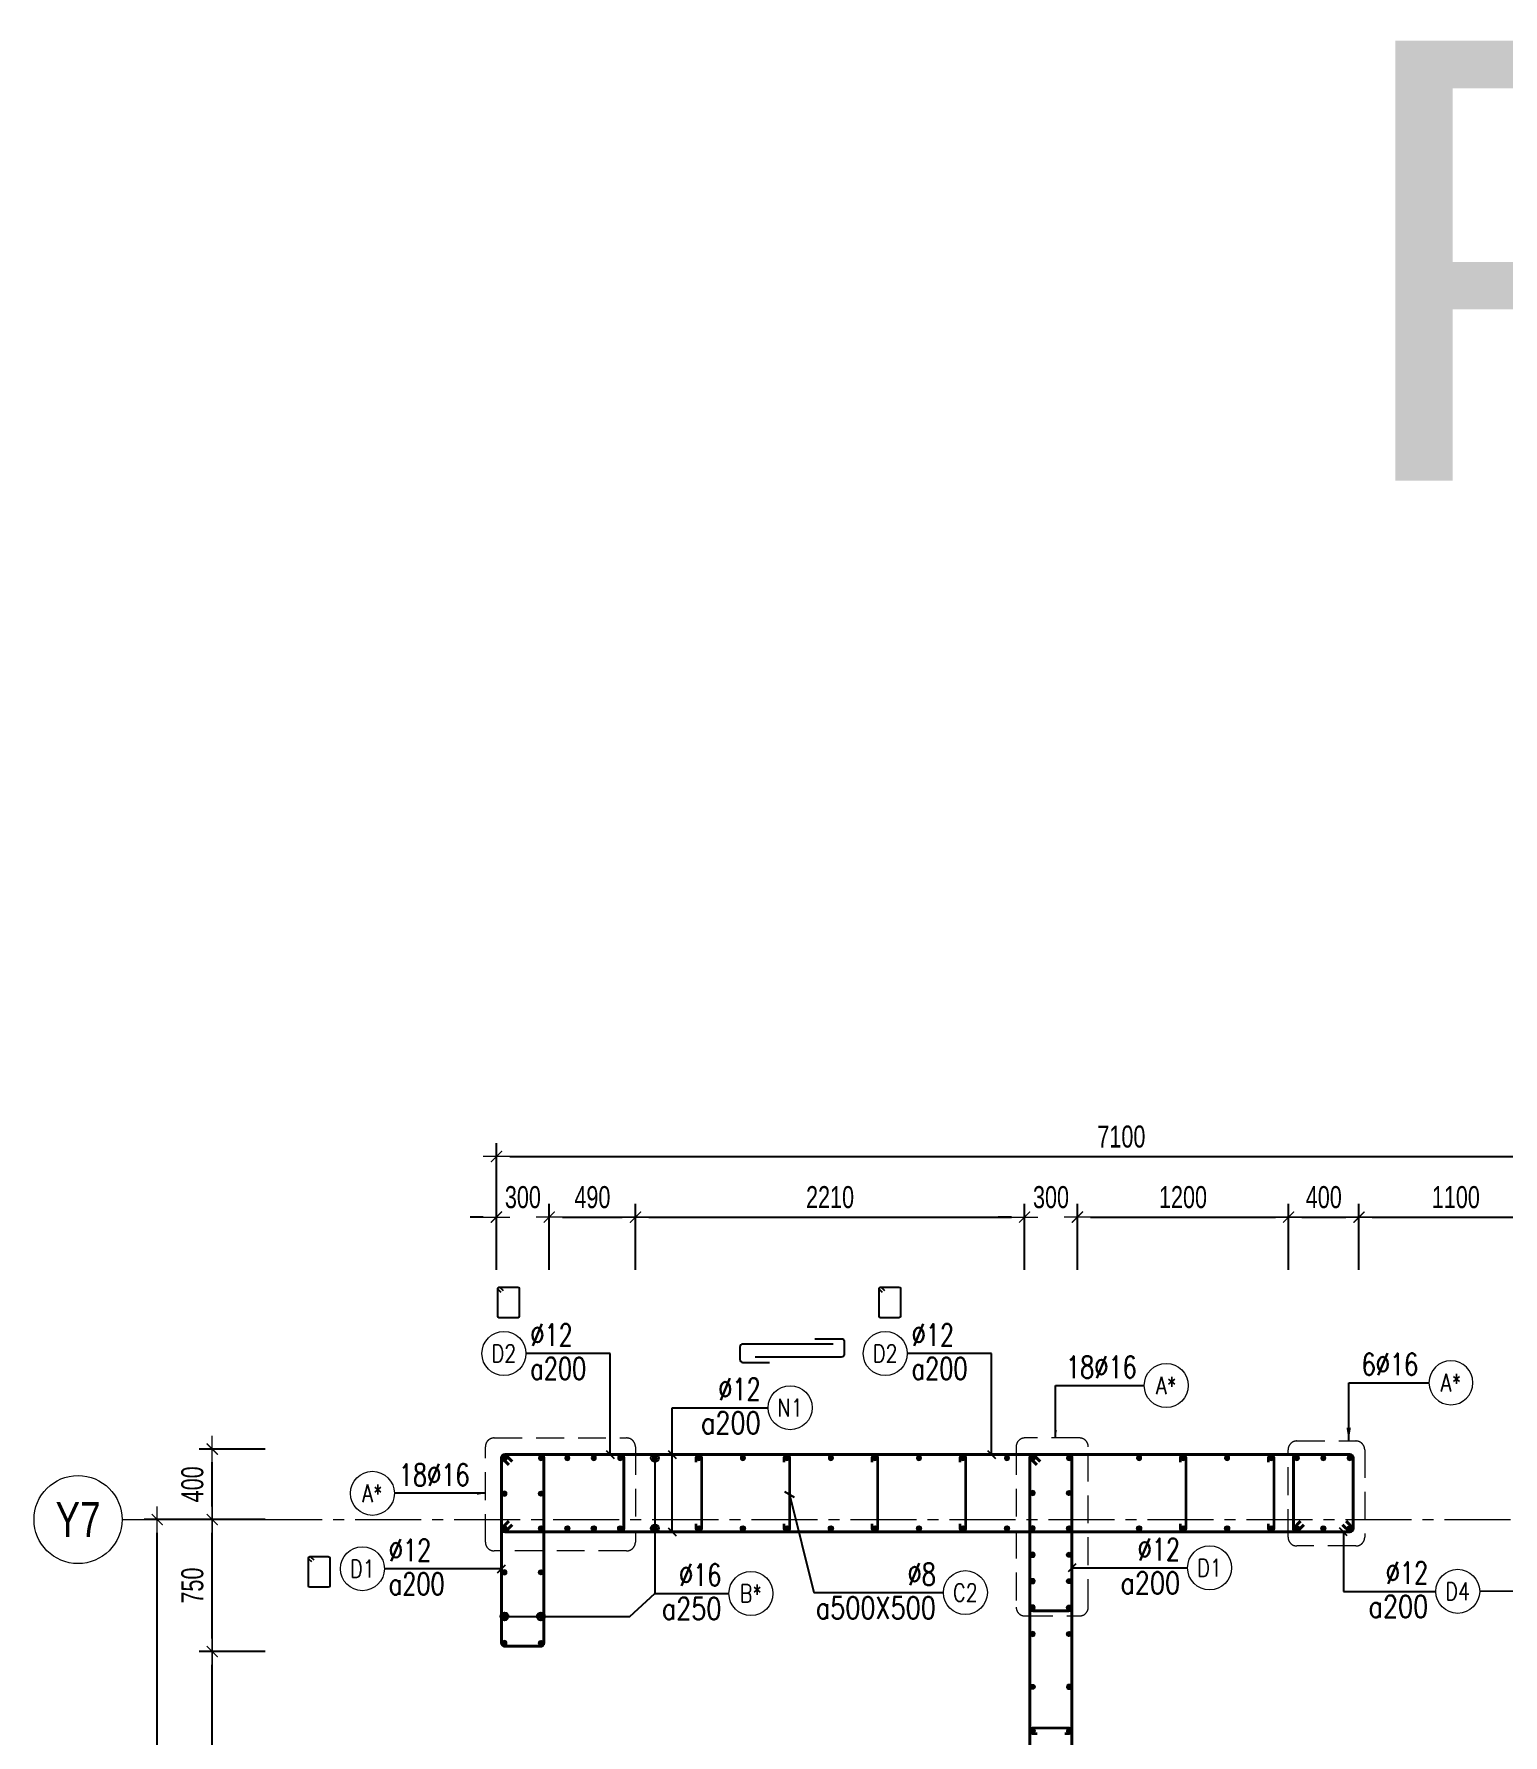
# Model space of a CAD drawing. Header units: millimetres. Extents: x 738475 to 1279438, y -34239 to 156422.
# Drawn here: x 1150416 to 1158761, y 108375 to 118035 of the extents above; entities that cross this region are included whole.
import ezdxf
from ezdxf.enums import TextEntityAlignment as Align

# ---------------------------------------------------------------- set-up
doc = ezdxf.new("R2010")
doc.units = ezdxf.units.MM
doc.header["$MEASUREMENT"] = 0
doc.linetypes.add('HIDDEN2', pattern=[4.7625, 3.175, -1.5875])
doc.linetypes.add('OF_Grid_1$0$CENTER2', pattern=[1.125, 0.75, -0.125, 0.125, -0.125])
doc.layers.get('0').update_dxf_attribs({"lineweight": 20})
doc.layers.get('Defpoints').update_dxf_attribs({"color": 151, "lineweight": 9})
for name, color, linetype, lineweight in [('KC-LEADER', 153, 'Continuous', 18), ('KC-THEP', 6, 'Continuous', 40), ('NDC_S_DIM', 1, 'Continuous', 15), ('NDC_S_ENG TEXT', 2, 'Continuous', 20), ('NDC_S_HIDDEN', 8, 'HIDDEN2', 13), ('NDC_S_LEADER', 1, 'Continuous', 15), ('NDC_S_REBAR', 4, 'Continuous', 35), ('NDC_S_STIRRUP', 4, 'Continuous', 40), ('NDC_S_VN TEXT', 7, 'Continuous', 20), ('NDC_S_WALL', 6, 'Continuous', 35), ('OF_Grid_1$0$NDC_S_AXIS', 5, 'OF_Grid_1$0$CENTER2', 13), ('OF_Grid_1$0$NDC_S_SYMBOL', 1, 'Continuous', 15), ('OF_Grid_1$0$NDC_S_TEXT SYMBOL', 7, 'Continuous', 20)]:
    doc.layers.add(name, color=color, linetype=linetype, lineweight=lineweight)
doc.layers.add('Ligature', color=1, linetype='Continuous')
doc.styles.add('NDC_ARIAL', font='arial.ttf', dxfattribs={"width": 0.85})
doc.styles.add('NDC_DIM', font='', dxfattribs={"width": 0.75})
doc.styles.add('NDC_EN TXT', font='romans.shx', dxfattribs={"width": 0.8})
doc.styles.add('OF_Grid_1$0$NDC_ANNO', font='', dxfattribs={"width": 0.8})
doc.styles.get("Standard").update_dxf_attribs({"font": 'arial.ttf'})
doc.styles.get('NDC_DIM').set_extended_font_data('Dotum')
doc.styles.get('OF_Grid_1$0$NDC_ANNO').set_extended_font_data('Dotum')
doc.dimstyles.new('NDC_1-50', dxfattribs={"dimscale": 50, "dimtxt": 2.5, "dimasz": 1, "dimexe": 1.5, "dimexo": 0, "dimgap": 0.8, "dimtad": 1, "dimdec": 0, "dimdsep": 46, "dimtxsty": 'NDC_ARIAL', "dimblk": 'DIMMARK', "dimcen": 49999.938995, "dimdle": 1.5, "dimclrd": 1, "dimclre": 1, "dimclrt": 3, "dimadec": 0, "dimazin": 0, "dimtfac": 1, "dimtdec": 0, "dimtix": 1, "dimtmove": 2, "dimatfit": 3, "dimfxl": 1, "dimarcsym": 0})
doc.dimstyles.new('NDC_dim_30', dxfattribs={"dimscale": 30, "dimtxt": 2.5, "dimasz": 1.5, "dimexe": 1.5, "dimexo": 2.5, "dimgap": 1, "dimtad": 1, "dimdec": 0, "dimzin": 0, "dimdsep": 46, "dimtxsty": 'NDC_DIM', "dimblk": 'DIMMARK', "dimcen": 0.09, "dimdle": 1.2, "dimclrd": 1, "dimclre": 1, "dimclrt": 3, "dimadec": 0, "dimazin": 0, "dimtfac": 1, "dimtdec": 0, "dimtix": 1, "dimtofl": 0, "dimtmove": 0, "dimatfit": 3, "dimfxl": 6, "dimfxlon": 1, "dimtolj": 1, "dimtzin": 0, "dimarcsym": 0})
doc.dimstyles.new('NDC_dim_50', dxfattribs={"dimscale": 50, "dimtxt": 2.5, "dimasz": 1.5, "dimexe": 1.5, "dimexo": 2.5, "dimgap": 1, "dimtad": 1, "dimdec": 0, "dimzin": 0, "dimdsep": 46, "dimtxsty": 'NDC_DIM', "dimblk": 'DIMMARK', "dimcen": 0.09, "dimdle": 1.2, "dimclrd": 1, "dimclre": 1, "dimclrt": 3, "dimadec": 0, "dimazin": 0, "dimtfac": 1, "dimtdec": 0, "dimtix": 1, "dimtofl": 0, "dimtmove": 0, "dimatfit": 3, "dimfxl": 6, "dimfxlon": 1, "dimtolj": 1, "dimtzin": 0, "dimarcsym": 0})

# ---------------------------------------------------------------- blocks, each defined once
blk = doc.blocks.new('THEP')
at = {"layer": 'KC-LEADER', "color": 6}
blk.add_circle((0, 0), 14, dxfattribs=at)
at = {"layer": 'KC-THEP'}
for p, q in [((-14, 0), (14, 0)), ((9.9, 9.9), (-9.9, -9.9)), ((-9.9, 9.9), (9.9, -9.9)), ((0, 14), (0, -14))]:
    blk.add_line(p, q, dxfattribs=at)
blk = doc.blocks.new('DIMMARK')
at = {"layer": 'NDC_S_DIM', "color": 1}
blk.add_line((-1.5, 0), (1, 0), dxfattribs=at)
at = {"layer": 'NDC_S_DIM', "color": 2, "const_width": 0.1}
blk.add_lwpolyline([(-0.42, -0.42), (0.42, 0.42)], dxfattribs=at)
blk = doc.blocks.new('*U9')
blk.add_circle((2.5, 0), 2.5)
at = {"layer": 'NDC_S_VN TEXT', "color": 3, "style": 'NDC_EN TXT', "width": 0.75}
blk.add_attdef('DK2', text='', height=2.5, dxfattribs=at).set_placement((-0.85, 0.85), align=Align.RIGHT)
at = {"layer": 'NDC_S_VN TEXT', "color": 7, "style": 'NDC_EN TXT', "width": 0.8}
blk.add_attdef('SH3', text='', height=2, dxfattribs=at).set_placement((2.5, 0), align=Align.MIDDLE)
blk = doc.blocks.new('*U10')
blk.add_circle((2.5, 0), 2.5)
at = {"layer": 'NDC_S_VN TEXT', "color": 3, "style": 'NDC_EN TXT'}
for tag, width, p in [('DK2', 0.75, (-0.85, 0.85)), ('KC2', 0.8, (-0.85, -2.97))]:
    blk.add_attdef(tag, text='', height=2.5, dxfattribs=dict(at, width=width)).set_placement(p, align=Align.RIGHT)
at = {"layer": 'NDC_S_VN TEXT', "color": 7, "style": 'NDC_EN TXT', "width": 0.8}
blk.add_attdef('SH3', text='', height=2, dxfattribs=at).set_placement((2.5, 0), align=Align.MIDDLE)
blk = doc.blocks.new('*U11')
blk.add_circle((-2.5, 0), 2.5)
at = {"layer": 'NDC_S_VN TEXT', "color": 3, "style": 'NDC_EN TXT', "width": 0.75}
for tag, p in [('DK1', (0.5, 0.85)), ('KC1', (0.5, -2.97))]:
    blk.add_attdef(tag, p, '', height=2.5, dxfattribs=at)
at = {"layer": 'NDC_S_VN TEXT', "color": 7, "style": 'NDC_EN TXT', "width": 0.8}
blk.add_attdef('SH2', text='', height=2, dxfattribs=at).set_placement((-2.5, 0), align=Align.MIDDLE)
blk = doc.blocks.new('*U13')
blk.add_circle((-2.5, 0), 2.5)
at = {"layer": 'NDC_S_VN TEXT', "color": 3, "style": 'NDC_EN TXT', "width": 0.75}
blk.add_attdef('DK1', (0.5, 0.85), '', height=2.5, dxfattribs=at)
at = {"layer": 'NDC_S_VN TEXT', "color": 7, "style": 'NDC_EN TXT', "width": 0.8}
blk.add_attdef('SH2', text='', height=2, dxfattribs=at).set_placement((-2.5, 0), align=Align.MIDDLE)
blk = doc.blocks.new('*D390')
at = {"layer": 'Defpoints', "color": 0, "ltscale": 200, "transparency": 16777216}
for p in [(1153343.1, 111316.1), (1153043.1, 109998.4), (1153343.1, 109498.4)]:
    blk.add_point(p, dxfattribs=at)
at = {"layer": 'NDC_S_DIM', "color": 1, "lineweight": -2, "ltscale": 200, "transparency": 16777216}
for p, q in [((1153043.1, 111016.1), (1153043.1, 111391.1)), ((1153343.1, 111016.1), (1153343.1, 111391.1)), ((1152968.1, 111316.1), (1152893.1, 111316.1)), ((1153418.1, 111316.1), (1153493.1, 111316.1))]:
    blk.add_line(p, q, dxfattribs=at)
at = {"layer": 'NDC_S_DIM', "color": 1, "lineweight": -2, "ltscale": 200, "transparency": 16777216, "xscale": 75, "yscale": 75, "zscale": 75}
blk.add_blockref('DIMMARK', (1153043.1, 111316.1), dxfattribs=at)
at = {"layer": 'NDC_S_DIM', "color": 1, "lineweight": -2, "ltscale": 200, "transparency": 16777216, "xscale": 75, "yscale": 75, "zscale": 75, "rotation": 180}
blk.add_blockref('DIMMARK', (1153343.1, 111316.1), dxfattribs=at)
at = {"layer": 'NDC_S_DIM', "color": 3, "ltscale": 200, "transparency": 16777216, "insert": (1153193.1, 111428.7), "char_height": 125, "attachment_point": 5, "style": 'NDC_DIM'}
blk.add_mtext('\\A1;300', dxfattribs=at)
blk = doc.blocks.new('*D391')
at = {"layer": 'Defpoints', "color": 0, "ltscale": 200, "transparency": 16777216}
for p in [(1153832.9, 111316.1), (1153343.1, 109498.4), (1153832.9, 109312.2)]:
    blk.add_point(p, dxfattribs=at)
at = {"layer": 'NDC_S_DIM', "color": 1, "lineweight": -2, "ltscale": 200, "transparency": 16777216}
for p, q in [((1153343.1, 111016.1), (1153343.1, 111391.1)), ((1153832.9, 111016.1), (1153832.9, 111391.1)), ((1153418.1, 111316.1), (1153757.9, 111316.1))]:
    blk.add_line(p, q, dxfattribs=at)
at = {"layer": 'NDC_S_DIM', "color": 1, "lineweight": -2, "ltscale": 200, "transparency": 16777216, "xscale": 75, "yscale": 75, "zscale": 75, "rotation": 180}
blk.add_blockref('DIMMARK', (1153343.1, 111316.1), dxfattribs=at)
at = {"layer": 'NDC_S_DIM', "color": 1, "lineweight": -2, "ltscale": 200, "transparency": 16777216, "xscale": 75, "yscale": 75, "zscale": 75}
blk.add_blockref('DIMMARK', (1153832.9, 111316.1), dxfattribs=at)
at = {"layer": 'NDC_S_DIM', "color": 3, "ltscale": 200, "transparency": 16777216, "insert": (1153588, 111428.7), "char_height": 125, "attachment_point": 5, "style": 'NDC_DIM'}
blk.add_mtext('\\A1;490', dxfattribs=at)
blk = doc.blocks.new('*D392')
at = {"layer": 'Defpoints', "color": 0, "ltscale": 200, "transparency": 16777216}
for p in [(1156043.1, 111316.1), (1156043.1, 109498.4), (1153832.9, 109312.2)]:
    blk.add_point(p, dxfattribs=at)
at = {"layer": 'NDC_S_DIM', "color": 1, "lineweight": -2, "ltscale": 200, "transparency": 16777216}
for p, q in [((1153832.9, 111016.1), (1153832.9, 111391.1)), ((1156043.1, 111016.1), (1156043.1, 111391.1)), ((1153907.9, 111316.1), (1155968.1, 111316.1))]:
    blk.add_line(p, q, dxfattribs=at)
at = {"layer": 'NDC_S_DIM', "color": 1, "lineweight": -2, "ltscale": 200, "transparency": 16777216, "xscale": 75, "yscale": 75, "zscale": 75, "rotation": 180}
blk.add_blockref('DIMMARK', (1153832.9, 111316.1), dxfattribs=at)
at = {"layer": 'NDC_S_DIM', "color": 1, "lineweight": -2, "ltscale": 200, "transparency": 16777216, "xscale": 75, "yscale": 75, "zscale": 75}
blk.add_blockref('DIMMARK', (1156043.1, 111316.1), dxfattribs=at)
at = {"layer": 'NDC_S_DIM', "color": 3, "ltscale": 200, "transparency": 16777216, "insert": (1154938, 111428.7), "char_height": 125, "attachment_point": 5, "style": 'NDC_DIM'}
blk.add_mtext('\\A1;2210', dxfattribs=at)
blk = doc.blocks.new('*D393')
at = {"layer": 'Defpoints', "color": 0, "ltscale": 200, "transparency": 16777216}
for p in [(1156343.1, 111316.1), (1156043.1, 109498.4), (1156343.1, 109498.4)]:
    blk.add_point(p, dxfattribs=at)
at = {"layer": 'NDC_S_DIM', "color": 1, "lineweight": -2, "ltscale": 200, "transparency": 16777216}
for p, q in [((1156043.1, 111016.1), (1156043.1, 111391.1)), ((1156343.1, 111016.1), (1156343.1, 111391.1)), ((1155968.1, 111316.1), (1155893.1, 111316.1)), ((1156418.1, 111316.1), (1156493.1, 111316.1))]:
    blk.add_line(p, q, dxfattribs=at)
at = {"layer": 'NDC_S_DIM', "color": 1, "lineweight": -2, "ltscale": 200, "transparency": 16777216, "xscale": 75, "yscale": 75, "zscale": 75}
blk.add_blockref('DIMMARK', (1156043.1, 111316.1), dxfattribs=at)
at = {"layer": 'NDC_S_DIM', "color": 1, "lineweight": -2, "ltscale": 200, "transparency": 16777216, "xscale": 75, "yscale": 75, "zscale": 75, "rotation": 180}
blk.add_blockref('DIMMARK', (1156343.1, 111316.1), dxfattribs=at)
at = {"layer": 'NDC_S_DIM', "color": 3, "ltscale": 200, "transparency": 16777216, "insert": (1156193.1, 111428.7), "char_height": 125, "attachment_point": 5, "style": 'NDC_DIM'}
blk.add_mtext('\\A1;300', dxfattribs=at)
blk = doc.blocks.new('*D394')
at = {"layer": 'Defpoints', "color": 0, "ltscale": 200, "transparency": 16777216}
for p in [(1157542.7, 111316.1), (1157542.7, 109784.2), (1156343.1, 109498.4)]:
    blk.add_point(p, dxfattribs=at)
at = {"layer": 'NDC_S_DIM', "color": 1, "lineweight": -2, "ltscale": 200, "transparency": 16777216}
for p, q in [((1156343.1, 111016.1), (1156343.1, 111391.1)), ((1157542.7, 111016.1), (1157542.7, 111391.1)), ((1156418.1, 111316.1), (1157467.7, 111316.1))]:
    blk.add_line(p, q, dxfattribs=at)
at = {"layer": 'NDC_S_DIM', "color": 1, "lineweight": -2, "ltscale": 200, "transparency": 16777216, "xscale": 75, "yscale": 75, "zscale": 75, "rotation": 180}
blk.add_blockref('DIMMARK', (1156343.1, 111316.1), dxfattribs=at)
at = {"layer": 'NDC_S_DIM', "color": 1, "lineweight": -2, "ltscale": 200, "transparency": 16777216, "xscale": 75, "yscale": 75, "zscale": 75}
blk.add_blockref('DIMMARK', (1157542.7, 111316.1), dxfattribs=at)
at = {"layer": 'NDC_S_DIM', "color": 3, "ltscale": 200, "transparency": 16777216, "insert": (1156942.9, 111428.7), "char_height": 125, "attachment_point": 5, "style": 'NDC_DIM'}
blk.add_mtext('\\A1;1200', dxfattribs=at)
blk = doc.blocks.new('*D395')
at = {"layer": 'Defpoints', "color": 0, "ltscale": 200, "transparency": 16777216}
for p in [(1157942.7, 111316.1), (1157542.7, 109784.2), (1157942.7, 109748.4)]:
    blk.add_point(p, dxfattribs=at)
at = {"layer": 'NDC_S_DIM', "color": 1, "lineweight": -2, "ltscale": 200, "transparency": 16777216}
for p, q in [((1157542.7, 111016.1), (1157542.7, 111391.1)), ((1157942.7, 111016.1), (1157942.7, 111391.1)), ((1157617.7, 111316.1), (1157867.7, 111316.1))]:
    blk.add_line(p, q, dxfattribs=at)
at = {"layer": 'NDC_S_DIM', "color": 1, "lineweight": -2, "ltscale": 200, "transparency": 16777216, "xscale": 75, "yscale": 75, "zscale": 75, "rotation": 180}
blk.add_blockref('DIMMARK', (1157542.7, 111316.1), dxfattribs=at)
at = {"layer": 'NDC_S_DIM', "color": 1, "lineweight": -2, "ltscale": 200, "transparency": 16777216, "xscale": 75, "yscale": 75, "zscale": 75}
blk.add_blockref('DIMMARK', (1157942.7, 111316.1), dxfattribs=at)
at = {"layer": 'NDC_S_DIM', "color": 3, "ltscale": 200, "transparency": 16777216, "insert": (1157742.7, 111428.7), "char_height": 125, "attachment_point": 5, "style": 'NDC_DIM'}
blk.add_mtext('\\A1;400', dxfattribs=at)
blk = doc.blocks.new('*D396')
at = {"layer": 'Defpoints', "color": 0, "ltscale": 200, "transparency": 16777216}
for p in [(1159043.1, 111316.1), (1157942.7, 109748.4), (1159043.1, 109641.6)]:
    blk.add_point(p, dxfattribs=at)
at = {"layer": 'NDC_S_DIM', "color": 1, "lineweight": -2, "ltscale": 200, "transparency": 16777216}
for p, q in [((1157942.7, 111016.1), (1157942.7, 111391.1)), ((1159043.1, 111016.1), (1159043.1, 111391.1)), ((1158017.7, 111316.1), (1158968.1, 111316.1))]:
    blk.add_line(p, q, dxfattribs=at)
at = {"layer": 'NDC_S_DIM', "color": 1, "lineweight": -2, "ltscale": 200, "transparency": 16777216, "xscale": 75, "yscale": 75, "zscale": 75, "rotation": 180}
blk.add_blockref('DIMMARK', (1157942.7, 111316.1), dxfattribs=at)
at = {"layer": 'NDC_S_DIM', "color": 1, "lineweight": -2, "ltscale": 200, "transparency": 16777216, "xscale": 75, "yscale": 75, "zscale": 75}
blk.add_blockref('DIMMARK', (1159043.1, 111316.1), dxfattribs=at)
at = {"layer": 'NDC_S_DIM', "color": 3, "ltscale": 200, "transparency": 16777216, "insert": (1158492.9, 111428.7), "char_height": 125, "attachment_point": 5, "style": 'NDC_DIM'}
blk.add_mtext('\\A1;1100', dxfattribs=at)
blk = doc.blocks.new('*D406')
at = {"layer": 'Defpoints', "color": 0, "ltscale": 200, "transparency": 16777216}
for p in [(1160142.9, 111660.1), (1160142.9, 110952.4), (1153043.1, 110857.1)]:
    blk.add_point(p, dxfattribs=at)
at = {"layer": 'NDC_S_DIM', "color": 1, "lineweight": -2, "ltscale": 200, "transparency": 16777216}
for p, q in [((1153043.1, 111360.1), (1153043.1, 111735.1)), ((1160142.9, 111360.1), (1160142.9, 111735.1)), ((1153118.1, 111660.1), (1160067.9, 111660.1))]:
    blk.add_line(p, q, dxfattribs=at)
at = {"layer": 'NDC_S_DIM', "color": 1, "lineweight": -2, "ltscale": 200, "transparency": 16777216, "xscale": 75, "yscale": 75, "zscale": 75, "rotation": 180}
blk.add_blockref('DIMMARK', (1153043.1, 111660.1), dxfattribs=at)
at = {"layer": 'NDC_S_DIM', "color": 1, "lineweight": -2, "ltscale": 200, "transparency": 16777216, "xscale": 75, "yscale": 75, "zscale": 75}
blk.add_blockref('DIMMARK', (1160142.9, 111660.1), dxfattribs=at)
at = {"layer": 'NDC_S_DIM', "color": 3, "ltscale": 200, "transparency": 16777216, "insert": (1156593, 111772.7), "char_height": 125, "attachment_point": 5, "style": 'NDC_DIM'}
blk.add_mtext('\\A1;7100', dxfattribs=at)
blk = doc.blocks.new('*U15')
at = {"layer": 'OF_Grid_1$0$NDC_S_SYMBOL'}
blk.add_line((5, 0), (9, 0), dxfattribs=at)
blk.add_circle((0, 0), 5, dxfattribs=at)
at = {"layer": 'OF_Grid_1$0$NDC_S_TEXT SYMBOL', "color": 7, "style": 'OF_Grid_1$0$NDC_ANNO', "width": 0.8}
blk.add_attdef('GRID', text='', height=4, rotation=270, dxfattribs=at).set_placement((0, 0), align=Align.MIDDLE)
blk = doc.blocks.new('*D407')
at = {"layer": 'Defpoints', "color": 0, "ltscale": 200, "transparency": 16777216}
for p in [(1151428.5, 109998.4), (1153043.1, 109998.4), (1153343.1, 109598.4)]:
    blk.add_point(p, dxfattribs=at)
at = {"layer": 'NDC_S_DIM', "color": 1, "lineweight": -2, "ltscale": 200, "transparency": 16777216}
for p, q in [((1151728.5, 109998.4), (1151353.5, 109998.4)), ((1151428.5, 109673.4), (1151428.5, 109923.4)), ((1151728.5, 109598.4), (1151353.5, 109598.4))]:
    blk.add_line(p, q, dxfattribs=at)
at = {"layer": 'NDC_S_DIM', "color": 1, "lineweight": -2, "ltscale": 200, "transparency": 16777216, "xscale": 75, "yscale": 75, "zscale": 75}
for p, rotation in [((1151428.5, 109998.4), 90), ((1151428.5, 109598.4), 270)]:
    blk.add_blockref('DIMMARK', p, dxfattribs=dict(at, rotation=rotation))
at = {"layer": 'NDC_S_DIM', "color": 3, "ltscale": 200, "transparency": 16777216, "insert": (1151315.9, 109798.4), "char_height": 125, "attachment_point": 5, "rotation": 90, "style": 'NDC_DIM'}
blk.add_mtext('\\A1;400', dxfattribs=at)
blk = doc.blocks.new('*D409')
at = {"layer": 'Defpoints', "color": 0, "ltscale": 200, "transparency": 16777216}
for p in [(1151115.9, 109598.4), (1153157, 109598.4), (1153157.1, 97998.6)]:
    blk.add_point(p, dxfattribs=at)
at = {"layer": 'NDC_S_DIM', "color": 1, "lineweight": -2, "ltscale": 200, "transparency": 16777216}
for p, q in [((1151415.9, 109598.4), (1151040.9, 109598.4)), ((1151115.9, 98073.6), (1151115.9, 109523.4)), ((1151415.9, 97998.6), (1151040.9, 97998.6))]:
    blk.add_line(p, q, dxfattribs=at)
at = {"layer": 'NDC_S_DIM', "color": 1, "lineweight": -2, "ltscale": 200, "transparency": 16777216, "xscale": 75, "yscale": 75, "zscale": 75}
for p, rotation in [((1151115.9, 109598.4), 90), ((1151115.9, 97998.6), 270)]:
    blk.add_blockref('DIMMARK', p, dxfattribs=dict(at, rotation=rotation))
at = {"layer": 'NDC_S_DIM', "color": 3, "ltscale": 200, "transparency": 16777216, "insert": (1151003.3, 103798.5), "char_height": 125, "attachment_point": 5, "rotation": 90, "style": 'NDC_DIM'}
blk.add_mtext('\\A1;11600', dxfattribs=at)
blk = doc.blocks.new('*D437')
at = {"layer": 'Defpoints', "color": 0, "ltscale": 200, "transparency": 16777216}
for p in [(1151428.5, 108848.4), (1153193.1, 108848.4), (1153193.1, 107448.4)]:
    blk.add_point(p, dxfattribs=at)
at = {"layer": 'NDC_S_DIM', "color": 1, "lineweight": -2, "ltscale": 200, "transparency": 16777216}
for p, q in [((1151728.5, 108848.4), (1151353.5, 108848.4)), ((1151428.5, 107523.4), (1151428.5, 108773.4)), ((1151728.5, 107448.4), (1151353.5, 107448.4))]:
    blk.add_line(p, q, dxfattribs=at)
at = {"layer": 'NDC_S_DIM', "color": 1, "lineweight": -2, "ltscale": 200, "transparency": 16777216, "xscale": 75, "yscale": 75, "zscale": 75}
for p, rotation in [((1151428.5, 108848.4), 90), ((1151428.5, 107448.4), 270)]:
    blk.add_blockref('DIMMARK', p, dxfattribs=dict(at, rotation=rotation))
at = {"layer": 'NDC_S_DIM', "color": 3, "ltscale": 200, "transparency": 16777216, "insert": (1151315.9, 108148.4), "char_height": 125, "attachment_point": 5, "rotation": 90, "style": 'NDC_DIM'}
blk.add_mtext('\\A1;1400', dxfattribs=at)
blk = doc.blocks.new('*D438')
at = {"layer": 'Defpoints', "color": 0, "ltscale": 200, "transparency": 16777216}
for p in [(1151428.5, 109598.4), (1153157, 109598.4), (1153193.1, 108848.4)]:
    blk.add_point(p, dxfattribs=at)
at = {"layer": 'NDC_S_DIM', "color": 1, "lineweight": -2, "ltscale": 200, "transparency": 16777216}
for p, q in [((1151728.5, 109598.4), (1151353.5, 109598.4)), ((1151428.5, 108923.4), (1151428.5, 109523.4)), ((1151728.5, 108848.4), (1151353.5, 108848.4))]:
    blk.add_line(p, q, dxfattribs=at)
at = {"layer": 'NDC_S_DIM', "color": 1, "lineweight": -2, "ltscale": 200, "transparency": 16777216, "xscale": 75, "yscale": 75, "zscale": 75}
for p, rotation in [((1151428.5, 109598.4), 90), ((1151428.5, 108848.4), 270)]:
    blk.add_blockref('DIMMARK', p, dxfattribs=dict(at, rotation=rotation))
at = {"layer": 'NDC_S_DIM', "color": 3, "ltscale": 200, "transparency": 16777216, "insert": (1151315.9, 109223.4), "char_height": 125, "attachment_point": 5, "rotation": 90, "style": 'NDC_DIM'}
blk.add_mtext('\\A1;750', dxfattribs=at)

msp = doc.modelspace()

# ---------------------------------------------------------------- linework, layer by layer
at = {"layer": 'Ligature'}
for points in [[(1153069.069, 110888.209), (1153053.103, 110904.175, -0.66817864), (1153058.877, 110918.113), (1153163.505, 110918.113, -0.41421356), (1153171.67, 110909.948), (1153171.67, 110752.841, -0.41421356), (1153163.505, 110744.676), (1153058.876, 110744.676, -0.41421356), (1153050.712, 110752.841), (1153050.712, 110909.948, -0.66817864), (1153064.65, 110915.722), (1153080.616, 110899.756)], [(1155235.206, 110888.209), (1155219.24, 110904.175, -0.66817864), (1155225.013, 110918.113), (1155329.642, 110918.113, -0.41421356), (1155337.807, 110909.948), (1155337.807, 110752.841, -0.41421356), (1155329.642, 110744.676), (1155225.013, 110744.676, -0.41421356), (1155216.849, 110752.841), (1155216.849, 110909.948, -0.66817864), (1155230.787, 110915.722), (1155246.753, 110899.756)], [(1151993.427, 109358.161), (1151977.462, 109374.127, -0.66817864), (1151983.235, 109388.065), (1152087.864, 109388.065, -0.41421356), (1152096.029, 109379.9), (1152096.029, 109222.792, -0.41421356), (1152087.864, 109214.628), (1151983.235, 109214.628, -0.41421356), (1151975.07, 109222.792), (1151975.07, 109379.9, -0.66817864), (1151989.008, 109385.673), (1152004.974, 109369.707)]]:
    msp.add_lwpolyline(points, format="xyb", dxfattribs=at)
at = {"layer": 'Ligature', "elevation": 0.03}
for points in [[(1154851.242, 110625.268), (1155001.461, 110625.268, -0.41421356), (1155019.065, 110607.664), (1155019.065, 110538.543, -0.41421356), (1155001.461, 110520.94), (1154513.294, 110520.94)], [(1154954.859, 110595.212), (1154443.19, 110595.212, 0.41421356), (1154425.587, 110577.609), (1154425.587, 110508.488, 0.41421356), (1154443.19, 110490.884), (1154593.409, 110490.884)]]:
    msp.add_lwpolyline(points, format="xyb", dxfattribs=at)
at = {"layer": 'NDC_S_HIDDEN', "ltscale": 50}
for points in [[(1153029.919, 110061.764), (1153782.129, 110061.764, -0.41421356), (1153832.129, 110011.764), (1153832.129, 109470.451, -0.41421356), (1153782.129, 109420.451), (1153029.919, 109420.451, -0.41421356), (1152979.919, 109470.451), (1152979.919, 110011.764, -0.41421356)], [(1156354.659, 110061.764), (1156045.214, 110061.764, 0.41421356), (1155995.214, 110011.764), (1155995.214, 109100.819, 0.41421356), (1156045.214, 109050.819), (1156354.659, 109050.819, 0.41421356), (1156404.659, 109100.819), (1156404.659, 110011.764, 0.41421356)], [(1157589.948, 110044.521), (1157925.173, 110044.521, -0.41421356), (1157975.173, 109994.521), (1157975.173, 109498.363, -0.41421356), (1157925.173, 109448.363), (1157589.948, 109448.363, -0.41421356), (1157539.948, 109498.363), (1157539.948, 109994.521, -0.41421356)]]:
    msp.add_lwpolyline(points, format="xyb", close=True, dxfattribs=at)
at = {"layer": 'NDC_S_REBAR'}
for points in [[(1154177.919, 109923.363), (1154177.919, 109948.363, -1), (1154207.919, 109948.363), (1154207.919, 109548.363, -1), (1154177.919, 109548.363), (1154177.919, 109573.363)], [(1154677.919, 109923.363), (1154677.919, 109948.363, -1), (1154707.919, 109948.363), (1154707.919, 109548.363, -1), (1154677.919, 109548.363), (1154677.919, 109573.363)], [(1155177.919, 109923.363), (1155177.919, 109948.363, -1), (1155207.919, 109948.363), (1155207.919, 109548.363, -1), (1155177.919, 109548.363), (1155177.919, 109573.363)], [(1155677.919, 109923.363), (1155677.919, 109948.363, -1), (1155707.919, 109948.363), (1155707.919, 109548.363, -1), (1155677.919, 109548.363), (1155677.919, 109573.363)], [(1156928.46, 109923.363), (1156928.46, 109948.363, -1), (1156958.46, 109948.363), (1156958.46, 109548.363, -1), (1156928.46, 109548.363), (1156928.46, 109573.363)], [(1157428.46, 109923.363), (1157428.46, 109948.363, -1), (1157458.46, 109948.363), (1157458.46, 109548.363, -1), (1157428.46, 109548.363), (1157428.46, 109573.363)], [(1156270.801, 108383.363), (1156295.801, 108383.363, 1), (1156295.801, 108413.363), (1156088.777, 108413.363, 1), (1156088.777, 108383.363), (1156113.777, 108383.363)]]:
    msp.add_lwpolyline(points, format="xyb", dxfattribs=at)
at = {"layer": 'NDC_S_STIRRUP'}
for points in [[(1157849.948, 109568.363), (1157889.948, 109528.363, 0.41421356), (1157909.948, 109548.363), (1157909.948, 109948.363, 0.41421356), (1157889.948, 109968.363), (1153092.289, 109968.363, 0.41421356), (1153072.289, 109948.363), (1153072.289, 109548.363, 0.41421356), (1153092.289, 109528.363), (1157889.948, 109528.363, 0.41421356), (1157909.948, 109548.363), (1157869.948, 109588.363)], [(1153132.289, 109568.363), (1153092.289, 109528.363, -0.41421356), (1153072.289, 109548.363), (1153072.289, 109948.363, -0.41421356), (1153092.289, 109968.363), (1153745.801, 109968.363, -0.41421356), (1153765.801, 109948.363), (1153765.801, 109548.363, -0.41421356), (1153745.801, 109528.363), (1153092.289, 109528.363, -0.41421356), (1153072.289, 109548.363), (1153112.289, 109588.363)], [(1153112.289, 109908.363), (1153072.289, 109948.363, -0.41421356), (1153092.289, 109968.363), (1153292.289, 109968.363, -0.41421356), (1153312.289, 109948.363), (1153312.289, 108898.363, -0.41421356), (1153292.289, 108878.363), (1153092.289, 108878.363, -0.41421356), (1153072.289, 108898.363), (1153072.289, 109948.363, -0.41421356), (1153092.289, 109968.363), (1153132.289, 109928.363)], [(1156112.289, 97688.363), (1156072.289, 97648.363, 0.41421356), (1156092.289, 97628.363), (1156292.289, 97628.363, 0.41421356), (1156312.289, 97648.363), (1156312.289, 109948.363, 0.41421356), (1156292.289, 109968.363), (1156092.289, 109968.363, 0.41421356), (1156072.289, 109948.363), (1156072.289, 97648.363, 0.41421356), (1156092.289, 97628.363), (1156132.289, 97668.363)], [(1156112.289, 109908.363), (1156072.289, 109948.363, -0.41421356), (1156092.289, 109968.363), (1156292.289, 109968.363, -0.41421356), (1156312.289, 109948.363), (1156312.289, 109099.752, -0.41421356), (1156292.289, 109079.752), (1156092.289, 109079.752, -0.41421356), (1156072.289, 109099.752), (1156072.289, 109948.363, -0.41421356), (1156092.289, 109968.363), (1156132.289, 109928.363)], [(1157609.948, 109588.363), (1157569.948, 109548.363, 0.41421356), (1157589.948, 109528.363), (1157889.948, 109528.363, 0.41421356), (1157909.948, 109548.363), (1157909.948, 109948.363, 0.41421356), (1157889.948, 109968.363), (1157589.948, 109968.363, 0.41421356), (1157569.948, 109948.363), (1157569.948, 109548.363, 0.41421356), (1157589.948, 109528.363), (1157629.948, 109568.363)]]:
    msp.add_lwpolyline(points, format="xyb", dxfattribs=at)
at = {"layer": 'NDC_S_WALL', "ltscale": 200}
msp.add_lwpolyline([(1156343.088, 107298.363, 0, 0, 0), (1156343.088, 109498.363, 0.5, 0.5, 0), (1156343.088, 109498.363, 0, 0, 0), (1157940.748, 109498.363, 0.5, 0.5, 0), (1157940.748, 109498.363, 0, 0, 0), (1157940.748, 109998.363, 0.5, 0.5, 0), (1157940.748, 109998.363, 0, 0, 0), (1153043.088, 109998.363, 0, 0, 0), (1153043.088, 108848.363, 0, 0, 0), (1153343.088, 108848.363, 0, 0, 0), (1153343.088, 109498.363, 0, 0, 0), (1156043.088, 109498.363, 0.5, 0.5, 0), (1156043.088, 109498.363, 0, 0, 0), (1156043.088, 98098.363, 0, 0, 0)], format="xyseb", dxfattribs=at)
at = {"layer": 'OF_Grid_1$0$NDC_S_AXIS', "ltscale": 500}
msp.add_line((1151115.909, 109598.363), (1166966.233, 109598.363), dxfattribs=at)

# ---------------------------------------------------------------- block references
at = {"layer": 'KC-THEP'}
for p, rotation in [((1153088.777, 109948.363), 189.6685644363809), ((1156088.777, 109948.363), 189.6685644363809), ((1153295.801, 109745.695), 9.66856443638095), ((1156295.801, 109748.848), 9.66856443638095), ((1153295.801, 109548.363), 9.66856443638095), ((1153445.801, 109548.363), 9.66856443638095), ((1153595.801, 109548.363), 9.66856443638095), ((1153745.801, 109548.363), 9.66856443638095), ((1153942.919, 109548.363), 9.66856443638095), ((1154192.919, 109548.363), 9.66856443638095), ((1154442.919, 109548.363), 9.66856443638095), ((1154692.919, 109548.363), 9.66856443638095), ((1154942.919, 109548.363), 9.66856443638095), ((1155192.919, 109548.363), 9.66856443638095), ((1155442.919, 109548.363), 9.66856443638095), ((1155692.919, 109548.363), 9.66856443638095), ((1155942.919, 109548.363), 9.66856443638095), ((1156295.801, 109548.363), 9.66856443638095), ((1156693.46, 109548.363), 9.668564436380946), ((1156943.46, 109548.363), 9.668564436380946), ((1157193.46, 109548.363), 9.668564436380946), ((1157443.46, 109548.363), 9.668564436380946), ((1157589.948, 109548.363), 9.668564436380946), ((1157739.948, 109548.363), 9.668564436380946), ((1157889.948, 109548.363), 9.668564436380946), ((1156295.801, 109398.363), 9.66856443638095), ((1153295.801, 109298.363), 9.66856443638095), ((1156295.801, 109248.363), 9.66856443638095), ((1153295.801, 109048.363), 9.66856443638095), ((1156295.801, 109098.363), 9.66856443638095), ((1153295.801, 108897.017), 9.66856443638095), ((1156295.801, 108948.363), 9.66856443638095), ((1156088.777, 108648.363), 189.6685644363809), ((1156088.777, 108398.363), 189.6685644363809)]:
    msp.add_blockref('THEP', p, dxfattribs=dict(at, rotation=rotation))
at = {"layer": 'KC-THEP', "xscale": -1}
for p, rotation in [((1153295.801, 109948.363), 170.331435563619), ((1153445.801, 109948.363), 170.331435563619), ((1153595.801, 109948.363), 170.331435563619), ((1153745.801, 109948.363), 170.331435563619), ((1153942.919, 109948.363), 170.331435563619), ((1154192.919, 109948.363), 170.331435563619), ((1154442.919, 109948.363), 170.331435563619), ((1154692.919, 109948.363), 170.331435563619), ((1154942.919, 109948.363), 170.331435563619), ((1155192.919, 109948.363), 170.331435563619), ((1155442.919, 109948.363), 170.331435563619), ((1155692.919, 109948.363), 170.331435563619), ((1155942.919, 109948.363), 170.331435563619), ((1156295.801, 109948.363), 170.331435563619), ((1156693.46, 109948.363), 170.331435563619), ((1156943.46, 109948.363), 170.331435563619), ((1157193.46, 109948.363), 170.331435563619), ((1157443.46, 109948.363), 170.331435563619), ((1157589.948, 109948.363), 170.331435563619), ((1157739.948, 109948.363), 170.331435563619), ((1157889.948, 109948.363), 170.331435563619), ((1153088.777, 109745.695), 350.3314355636191), ((1156088.777, 109748.848), 350.3314355636191), ((1153088.777, 109548.363), 350.3314355636191), ((1156088.777, 109548.363), 350.3314355636191), ((1156088.777, 109398.363), 350.3314355636191), ((1153088.777, 109298.363), 350.3314355636191), ((1156088.777, 109248.363), 350.3314355636191), ((1153088.777, 109048.363), 350.3314355636191), ((1156088.777, 109098.363), 350.3314355636191), ((1153088.777, 108897.017), 350.3314355636191), ((1156088.777, 108948.363), 350.3314355636191), ((1156295.801, 108648.363), 170.331435563619), ((1156295.801, 108398.363), 170.331435563619)]:
    msp.add_blockref('THEP', p, dxfattribs=dict(at, rotation=rotation))
at = {"layer": 'NDC_S_VN TEXT', "xscale": 50, "yscale": 50, "zscale": 50}
for name, p, values in [('*U11', (1153210.338, 110541.577), {'SH2': 'D2', 'DK1': '%%C12', 'KC1': 'a200'}), ('*U11', (1155376.475, 110541.577), {'SH2': 'D2', 'DK1': '%%C12', 'KC1': 'a200'}), ('*U9', (1156722.741, 110359.653), {'SH3': 'A*', 'DK2': '18%%C16'}), ('*U10', (1154586.246, 110233.641), {'SH3': 'N1', 'DK2': '%%C12', 'KC2': 'a200'}), ('*U13', (1152463.3, 109747.3), {'SH2': 'A*', 'DK1': '18%%C16'}), ('*U11', (1152406.352, 109319.162), {'SH2': 'D1', 'DK1': '%%C12', 'KC1': 'a200'}), ('*U10', (1156969.042, 109324.177), {'SH3': 'D1', 'DK2': '%%C12', 'KC2': 'a200'}), ('*U10', (1158378.378, 109190.664), {'SH3': 'D4', 'DK2': '%%C12', 'KC2': 'a200'}), ('*U10', (1154363.53, 109178.651), {'SH3': 'B*', 'DK2': '%%C16', 'KC2': 'a250'}), ('*U10', (1155581.558, 109183.33), {'SH3': 'C2', 'DK2': '%%c8', 'KC2': 'a500X500'})]:
    msp.add_blockref(name, p, dxfattribs=at).add_auto_attribs(values)
at = {"layer": 'NDC_S_VN TEXT'}
ref = msp.add_blockref('*U13', (1158340.092, 110375.354), dxfattribs=dict(at, xscale=-50, yscale=50, zscale=50))
ref.add_attrib('SH2', 'A*', dxfattribs={"color": 7, "height": 100, "style": 'NDC_EN TXT', "width": 0.8}).set_placement((1158465.092, 110375.354), align=Align.MIDDLE)
ref.add_attrib('DK1', '6%%C16', (1157957.949, 110417.629), dxfattribs={"color": 3, "height": 125, "style": 'NDC_EN TXT', "width": 0.75})
at = {"layer": 'OF_Grid_1$0$NDC_S_AXIS'}
ref = msp.add_blockref('*U15', (1150665.909, 109598.363), dxfattribs=dict(at, xscale=50, yscale=50, zscale=50))
ref.add_attrib('GRID', 'Y7', dxfattribs={"layer": 'OF_Grid_1$0$NDC_S_TEXT SYMBOL', "color": 7, "height": 200, "style": 'OF_Grid_1$0$NDC_ANNO', "width": 0.8}).set_placement((1150665.909, 109598.363), align=Align.MIDDLE)

# ---------------------------------------------------------------- texts
at = {"layer": 'NDC_S_ENG TEXT'}
msp.add_text('PD-S-81.06', height=2500, dxfattribs=at).set_placement((1157862.846, 115497.861))

# ---------------------------------------------------------------- dimensions: what is measured, and where the dimension line sits
at = {"layer": 'NDC_S_DIM', "ltscale": 200}
for base, p1, p2, picture, middle in [((1160142.888, 111660.108), (1153043.088, 110857.138), (1160142.888, 110952.405), '*D406', (1156592.988, 111772.693)), ((1153343.088, 111316.114), (1153043.088, 109998.363), (1153343.088, 109498.363), '*D390', (1153193.088, 111428.699)), ((1153832.929, 111316.114), (1153343.088, 109498.363), (1153832.929, 109312.227), '*D391', (1153588.009, 111428.699)), ((1156043.088, 111316.114), (1153832.929, 109312.227), (1156043.088, 109498.363), '*D392', (1154938.009, 111428.699)), ((1156343.088, 111316.114), (1156043.088, 109498.363), (1156343.088, 109498.363), '*D393', (1156193.088, 111428.699)), ((1157542.748, 111316.114), (1156343.088, 109498.363), (1157542.748, 109784.177), '*D394', (1156942.918, 111428.699)), ((1157942.748, 111316.114), (1157542.748, 109784.177), (1157942.748, 109748.363), '*D395', (1157742.748, 111428.699)), ((1159043.088, 111316.114), (1157942.748, 109748.363), (1159043.088, 109641.6), '*D396', (1158492.918, 111428.699))]:
    dim = msp.add_linear_dim(base=base, p1=p1, p2=p2, dimstyle='NDC_dim_50', override={"dimtmove": 1}, dxfattribs=at)
    dim.commit()
    dim.dimension.update_dxf_attribs({"geometry": picture, "text_midpoint": middle})
dim = msp.add_linear_dim(base=(1151428.505, 109998.363), p1=(1153343.088, 109598.363), p2=(1153043.088, 109998.363), angle=90, dimstyle='NDC_dim_50', override={"dimtmove": 1}, dxfattribs=at)
dim.commit()
dim.dimension.update_dxf_attribs({"geometry": '*D407', "text_midpoint": (1151428.505, 109798.363), "dimtype": 160})
for base, p1, p2, picture, middle in [((1151115.909, 109598.363), (1153157.074, 97998.617), (1153156.976, 109598.363), '*D409', (1151003.324, 103798.49)), ((1151428.505, 109598.363), (1153193.088, 108848.363), (1153156.976, 109598.363), '*D438', (1151315.92, 109223.363)), ((1151428.505, 108848.363), (1153193.088, 107448.363), (1153193.088, 108848.363), '*D437', (1151315.92, 108148.363))]:
    dim = msp.add_linear_dim(base=base, p1=p1, p2=p2, angle=90, dimstyle='NDC_dim_50', override={"dimtmove": 1}, dxfattribs=at)
    dim.commit()
    dim.dimension.update_dxf_attribs({"geometry": picture, "text_midpoint": middle})

# ---------------------------------------------------------------- leaders
at = {"layer": 'NDC_S_LEADER'}
for points, dimstyle, override in [([(1153688.801, 109968.363), (1153688.801, 110541.577), (1153210.338, 110541.577)], 'NDC_dim_30', {"dimtad": 0, "dimldrblk": 'Oblique'}), ([(1155854.938, 109968.363), (1155854.938, 110541.577), (1155376.475, 110541.577)], 'NDC_dim_30', {"dimtad": 0, "dimldrblk": 'Oblique'}), ([(1156219.014, 110061.764), (1156219.014, 110359.653), (1156722.741, 110359.653)], 'NDC_dim_30', {"dimtad": 0}), ([(1157884.206, 110044.521), (1157884.206, 110375.354), (1158340.092, 110375.354)], 'NDC_dim_50', {"dimtad": 0}), ([(1154041.508, 109528.363), (1154041.508, 110233.46), (1154586.246, 110233.46)], 'NDC_dim_30', {"dimtad": 0, "dimldrblk": 'Oblique'}), ([(1154041.508, 109968.363), (1154041.508, 110233.46), (1154586.246, 110233.46)], 'NDC_dim_30', {"dimtad": 0, "dimldrblk": 'Oblique'}), ([(1153942.919, 109948.363), (1153942.919, 109178.47), (1154363.53, 109178.47)], 'NDC_dim_30', {"dimgap": 1, "dimtad": 0, "dimldrblk": 'Origin'}), ([(1154707.919, 109740.267), (1154845.528, 109183.33), (1155581.558, 109183.33)], 'NDC_dim_30', {"dimtad": 0, "dimldrblk": 'Oblique'}), ([(1153942.919, 109548.363), (1153942.919, 109178.47), (1154363.53, 109178.47)], 'NDC_dim_30', {"dimgap": 1, "dimtad": 0, "dimldrblk": 'Origin'}), ([(1157853.896, 109528.363), (1157853.896, 109190.664), (1158378.378, 109190.664)], 'NDC_dim_30', {"dimtad": 0, "dimldrblk": 'Oblique'}), ([(1159242.289, 109528.363), (1158898.043, 109191.542), (1158628.378, 109190.664)], 'NDC_dim_30', {"dimtad": 0, "dimldrblk": 'Oblique'}), ([(1153072.289, 109319.162), (1152404.277, 109319.162)], 'NDC_dim_30', {"dimtad": 0, "dimldrblk": 'Oblique'}), ([(1156312.289, 109324.177), (1156969.042, 109324.177)], 'NDC_dim_30', {"dimtad": 0, "dimldrblk": 'Oblique'}), ([(1153088.777, 109048.363), (1153800.118, 109048.363), (1153942.919, 109178.47)], 'NDC_dim_30', {"dimtad": 0, "dimldrblk": 'Origin'}), ([(1153295.801, 109048.363), (1153800.118, 109048.363), (1153942.919, 109178.47)], 'NDC_dim_30', {"dimtad": 0, "dimldrblk": 'Origin'})]:
    msp.add_leader(points, dimstyle=dimstyle, override=override, dxfattribs=at)
msp.add_leader([(1152982.067, 109747.3), (1152463.3, 109747.3)], dimstyle='NDC_1-50', dxfattribs=at)

doc.saveas('drawing.dxf')
